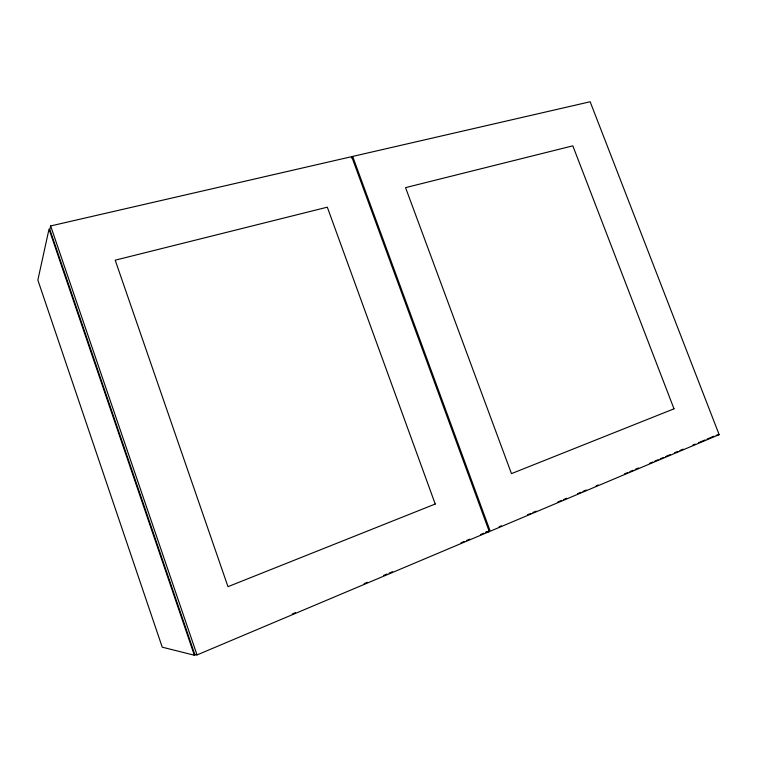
<?xml version="1.0" encoding="UTF-8"?>
<svg xmlns="http://www.w3.org/2000/svg" width="757" height="757" viewBox="0 0 757 757"><rect width="100%" height="100%" fill="white"/><g stroke="black" fill="none" stroke-linecap="round" stroke-linejoin="round"><path stroke-width="1.14" d="M50.634 225.955L49.839 229.532L194.757 654.379L197.028 654.937L489.287 531.622L351.693 156.652L50.634 225.955L197.028 654.937M351.352 157.929L352.658 156.425L590.157 101.76L719.15 434.641L490.224 531.225L352.658 156.425M194.369 655.24L49.025 229.097L37.85 280.071L162.235 647.178L194.369 655.24L196.517 654.332M292.259 613.965L295.533 612.593M364.136 583.666L367.4 582.294M383.733 575.405L386.997 574.024M389.183 573.106L392.448 571.734M461.051 542.807L464.315 541.435M466.492 540.517L469.766 539.135M480.648 534.546L483.922 533.165M486.098 532.247L489.363 530.875M499.166 526.74L501.342 525.822M527.478 514.807L530.742 513.426M532.919 512.508L536.183 511.136M557.966 501.948L561.23 500.576M563.407 499.658L566.681 498.276M577.572 493.687L580.837 492.305M583.013 491.388L586.278 490.016M596.081 485.88L598.257 484.963M624.393 473.948L627.657 472.567M629.833 471.649L633.107 470.277M635.284 469.359L638.548 467.977M649.44 463.388L652.704 462.007M654.881 461.089L658.145 459.717M660.331 458.799L663.596 457.417M665.772 456.499L670.125 454.664M674.487 452.828L677.752 451.446M679.928 450.529L683.192 449.156M692.996 445.021L695.172 444.104M698.437 442.731L704.975 439.968M707.152 439.051L713.851 436.231M716.226 435.275L719.15 434.641M485.88 532.057L489.287 531.622M435.228 504.03L227.98 586.675L115.196 260.181L327.308 207.181L435.228 504.03M674.004 408.818L511.467 473.627L405.553 187.632L572.822 145.836L674.004 408.818"/></g></svg>
